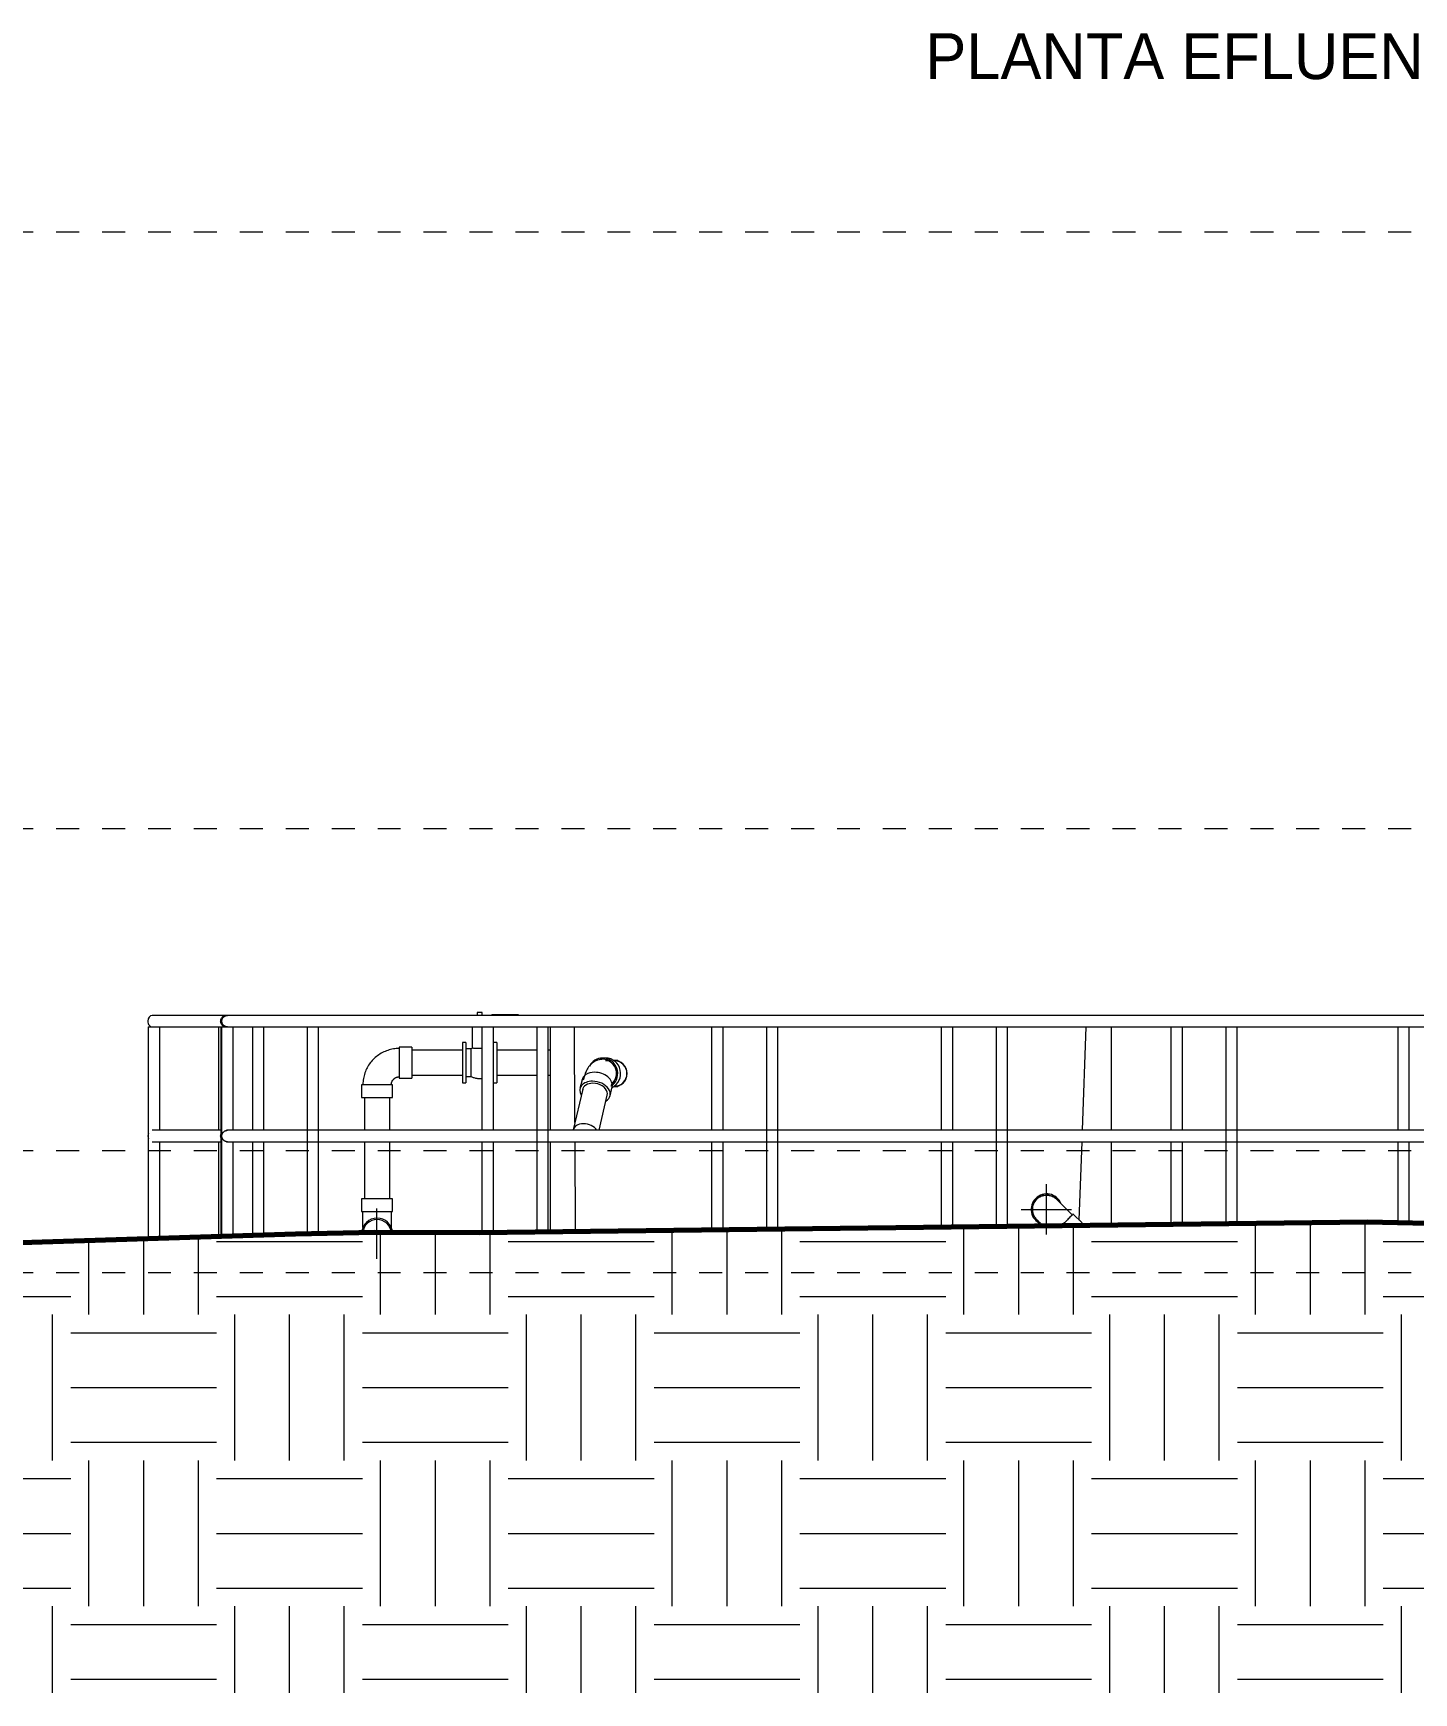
# Model space of a CAD drawing. Header units: metres. Extents: x 3 to 183, y -124 to 10.
# Drawn here: x 60.53 to 66.54, y -2.36 to 4.87 of the extents above; entities that cross this region are included whole.
import ezdxf

# ---------------------------------------------------------------- set-up
doc = ezdxf.new("R2010")
doc.units = ezdxf.units.M
doc.linetypes.add('Centre', pattern=[0.03175, 0.00635, -0.00475, 0.0159, -0.00475])
for name, color, linetype, lineweight in [('A-FLOR-HRAL', 7, 'Continuous', 9), ('A-FLOR-LEVL', 7, 'Continuous', 9), ('A-GENM', 7, 'Continuous', 9), ('C-TOPO', 7, 'Continuous', 9), ('G-ANNO-TEXT', 7, 'Continuous', 9), ('P-PIPE', 7, 'Continuous', 9), ('P-PIPE-CNTR', 7, 'Continuous', 9)]:
    doc.layers.add(name, color=color, linetype=linetype, lineweight=lineweight)
doc.styles.add('Century Gothic_2', font='GOTHIC.TTF', dxfattribs={"height": 0.2})

# ---------------------------------------------------------------- blocks, each defined once
blk = doc.blocks.new('YADRAN_LASQUEMAS_ARQ_MO_000_SITIO_rvt-2-Elevación 01')
at = {"layer": 'C-TOPO', "true_color": 0xaaaaaa}
h = blk.add_hatch(dxfattribs=at)
h.set_pattern_fill('FP_14', color=253, style=0, pattern_type=2)
h.set_pattern_definition([(0, (-92.979, 0), (0.635, 0.635), [0.635, -0.635]), (0, (-92.979, 0.2381), (0.635, 0.635), [0.635, -0.635]), (0, (-92.979, 0.47625), (0.635, 0.635), [0.635, -0.635]), (90, (-92.9, 0.5556), (-0.635, 0.635), [0.635, -0.635]), (90, (-92.661, 0.5556), (-0.635, 0.635), [0.635, -0.635]), (90, (-92.423, 0.5556), (-0.635, 0.635), [0.635, -0.635])])
h.paths.add_polyline_path([(-119.0433, -2.3606), (-96.0812, -2.3606), (-96.0812, 0.087), (-96.2622, 0.087), (-98.6359, -0.1534), (-99.2222, -0.1945), (-100.0958, -0.2552), (-101.3901, -0.2966), (-103.1512, -0.3324), (-103.2774, -0.3389), (-103.3601, -0.3406), (-103.8678, -0.3259), (-105.732, -0.3456), (-106.1847, -0.3332), (-106.9648, -0.3214), (-107.4208, -0.3116), (-111.3007, -0.3573), (-111.7652, -0.3569), (-112.0883, -0.3632), (-113.647, -0.413), (-113.9332, -0.4163), (-114.8635, -0.4301), (-117.4948, -0.5303), (-118.7588, -0.5724), (-119.0433, -0.5832), (-119.0433, -2.3506)])
at = {"layer": 'C-TOPO', "color": 253, "lineweight": 70, "true_color": 0xaaaaaa}
for p, q in [((-111.7434, -0.3565), (-112.0883, -0.3632)), ((-111.2878, -0.3573), (-111.7434, -0.3565)), ((-107.4208, -0.3116), (-111.2878, -0.3573)), ((-106.8492, -0.3239), (-107.4208, -0.3116)), ((-112.0883, -0.3632), (-113.647, -0.413))]:
    blk.add_line(p, q, dxfattribs=at)
at = {"layer": 'C-TOPO', "color": 253, "true_color": 0xaaaaaa}
for p, q in [((-111.7435, -0.3565), (-112.0883, -0.3632)), ((-111.7435, -0.3565), (-111.2878, -0.3573)), ((-107.4208, -0.3116), (-111.2878, -0.3573)), ((-107.4208, -0.3116), (-106.8492, -0.3239)), ((-113.647, -0.413), (-112.0883, -0.3632))]:
    blk.add_line(p, q, dxfattribs=at)
blk = doc.blocks.new('Railing - 2_-V178-Elevación 01')
at = {"layer": 'A-FLOR-HRAL'}
for p, q in [((-112.7299, 0.5385), (-112.7299, -0.3837)), ((-112.7299, 0.5385), (-112.723, 0.5385)), ((-112.723, 0.5385), (-112.6877, 0.5385)), ((-112.6799, 0.0877), (-112.6799, 0.5385)), ((-112.6799, -0.3821), (-112.6799, 0.0394))]:
    blk.add_line(p, q, dxfattribs=at)
blk = doc.blocks.new('Railing - 2_-V179-Elevación 01')
at = {"layer": 'A-FLOR-HRAL'}
for p, q in [((-101.8241, 0.5385), (-101.8241, -0.3055)), ((-101.8241, 0.5385), (-101.7991, 0.5385)), ((-101.7991, 0.5385), (-101.7741, 0.5385)), ((-101.7741, -0.3044), (-101.7741, 0.5385))]:
    blk.add_line(p, q, dxfattribs=at)
blk = doc.blocks.new('Railing - 2_-V180-Elevación 01')
at = {"layer": 'A-FLOR-HRAL'}
for q in [(-112.4139, -0.3736), (-112.4131, 0.5385)]:
    blk.add_line((-112.4139, 0.5385), q, dxfattribs=at)
blk = doc.blocks.new('Railing - 2_-V181-Elevación 01')
at = {"layer": 'A-FLOR-HRAL'}
for q in [(-112.4123, -0.3735), (-112.4115, 0.5385)]:
    blk.add_line((-112.4123, 0.5385), q, dxfattribs=at)
blk = doc.blocks.new('Railing - 2_-V182-Elevación 01')
at = {"layer": 'A-FLOR-HRAL'}
for p, q in [((-112.4107, 0.5385), (-112.4107, -0.3735)), ((-112.4107, 0.5385), (-112.3857, 0.5385)), ((-112.3607, 0.0885), (-112.3607, 0.5385)), ((-112.3607, -0.3719), (-112.3607, 0.0385))]:
    blk.add_line(p, q, dxfattribs=at)
blk = doc.blocks.new('Railing - 2_-V183-Elevación 01')
at = {"layer": 'A-FLOR-HRAL'}
for p, q in [((-112.0384, 0.5385), (-112.0384, -0.3622)), ((-112.0384, 0.5385), (-112.0134, 0.5385)), ((-112.0134, 0.5385), (-111.9884, 0.5385)), ((-111.9884, -0.3612), (-111.9884, 0.5385))]:
    blk.add_line(p, q, dxfattribs=at)
blk = doc.blocks.new('Railing - 2_-V184-Elevación 01')
at = {"layer": 'A-FLOR-HRAL'}
for p, q in [((-111.0384, 0.5385), (-111.0384, -0.3544)), ((-111.0384, 0.5385), (-111.0134, 0.5385)), ((-111.0134, 0.5385), (-110.9884, 0.5385)), ((-110.9884, -0.3538), (-110.9884, 0.5385))]:
    blk.add_line(p, q, dxfattribs=at)
blk = doc.blocks.new('Railing - 2_-V185-Elevación 01')
at = {"layer": 'A-FLOR-HRAL'}
for p, q in [((-110.0384, 0.5385), (-110.0384, -0.3426)), ((-110.0384, 0.5385), (-110.0134, 0.5385)), ((-110.0134, 0.5385), (-109.9884, 0.5385)), ((-109.9884, -0.342), (-109.9884, 0.5385))]:
    blk.add_line(p, q, dxfattribs=at)
blk = doc.blocks.new('Railing - 2_-V186-Elevación 01')
at = {"layer": 'A-FLOR-HRAL'}
for p, q in [((-109.0384, 0.5385), (-109.0384, -0.3307)), ((-109.0384, 0.5385), (-109.0134, 0.5385)), ((-109.0134, 0.5385), (-108.9884, 0.5385)), ((-108.9884, -0.3301), (-108.9884, 0.5385))]:
    blk.add_line(p, q, dxfattribs=at)
blk = doc.blocks.new('Railing - 2_-V187-Elevación 01')
at = {"layer": 'A-FLOR-HRAL'}
for p, q in [((-108.0384, 0.5385), (-108.0384, -0.3189)), ((-108.0384, 0.5385), (-108.0134, 0.5385)), ((-108.0134, 0.5385), (-107.9884, 0.5385)), ((-107.9884, -0.3183), (-107.9884, 0.5385))]:
    blk.add_line(p, q, dxfattribs=at)
blk = doc.blocks.new('Railing - 2_-V188-Elevación 01')
at = {"layer": 'A-FLOR-HRAL'}
for p, q in [((-107.0384, 0.5385), (-107.0384, -0.3198)), ((-107.0384, 0.5385), (-107.0134, 0.5385)), ((-107.0134, 0.5385), (-106.9884, 0.5385)), ((-106.9884, -0.3209), (-106.9884, 0.5385))]:
    blk.add_line(p, q, dxfattribs=at)
blk = doc.blocks.new('Railing - 2_-V189-Elevación 01')
at = {"layer": 'A-FLOR-HRAL'}
for p, q in [((-106.0384, 0.5385), (-106.0384, -0.3372)), ((-106.0384, 0.5385), (-106.0134, 0.5385)), ((-106.0134, 0.5385), (-105.9884, 0.5385)), ((-105.9884, -0.3386), (-105.9884, 0.5385))]:
    blk.add_line(p, q, dxfattribs=at)
blk = doc.blocks.new('Railing - 2_-V190-Elevación 01')
at = {"layer": 'A-FLOR-HRAL'}
for p, q in [((-105.0384, 0.5385), (-105.0384, -0.3383)), ((-105.0384, 0.5385), (-105.0134, 0.5385)), ((-105.0134, 0.5385), (-104.9884, 0.5385)), ((-104.9884, -0.3377), (-104.9884, 0.5385))]:
    blk.add_line(p, q, dxfattribs=at)
blk = doc.blocks.new('Railing - 2_-V191-Elevación 01')
at = {"layer": 'A-FLOR-HRAL'}
for p, q in [((-104.0384, 0.5385), (-104.0384, -0.3277)), ((-104.0384, 0.5385), (-104.0134, 0.5385)), ((-104.0134, 0.5385), (-103.9884, 0.5385)), ((-103.9884, -0.3272), (-103.9884, 0.5385))]:
    blk.add_line(p, q, dxfattribs=at)
blk = doc.blocks.new('Railing - 2_-V192-Elevación 01')
at = {"layer": 'A-FLOR-HRAL'}
for p, q in [((-103.0384, 0.5385), (-103.0384, -0.3301)), ((-103.0384, 0.5385), (-103.0134, 0.5385)), ((-103.0134, 0.5385), (-102.9884, 0.5385)), ((-102.9884, -0.3291), (-102.9884, 0.5385))]:
    blk.add_line(p, q, dxfattribs=at)
blk = doc.blocks.new('Railing - 2_-V193-Elevación 01')
at = {"layer": 'A-FLOR-HRAL'}
for p, q in [((-102.0384, 0.5385), (-102.0384, -0.3098)), ((-102.0384, 0.5385), (-102.0134, 0.5385)), ((-102.0134, 0.5385), (-101.9884, 0.5385)), ((-101.9884, -0.3088), (-101.9884, 0.5385))]:
    blk.add_line(p, q, dxfattribs=at)
blk = doc.blocks.new('Railing - Railing-2142871-Elevación 01')
at = {"layer": 'A-FLOR-HRAL'}
for p, q in [((-112.3897, 0.5885), (-112.7135, 0.5885)), ((-112.3847, 0.5885), (-112.3897, 0.5885)), ((-101.7866, 0.5885), (-112.3847, 0.5885)), ((-101.7866, 0.5635), (-101.7866, 0.5885)), ((-112.7135, 0.5385), (-112.4139, 0.5385)), ((-112.3897, 0.5385), (-112.3847, 0.5385)), ((-112.3847, 0.5385), (-101.7866, 0.5385)), ((-101.7866, 0.5385), (-101.7866, 0.5635)), ((-112.4139, 0.0885), (-112.7135, 0.0885)), ((-112.3847, 0.0885), (-112.3897, 0.0885)), ((-101.7866, 0.0885), (-112.3847, 0.0885)), ((-101.7866, 0.0635), (-101.7866, 0.076)), ((-112.7135, 0.0385), (-112.4139, 0.0385)), ((-112.3897, 0.0385), (-112.3847, 0.0385)), ((-112.3847, 0.0385), (-101.7866, 0.0385)), ((-101.7866, 0.051), (-101.7866, 0.0635))]:
    blk.add_line(p, q, dxfattribs=at)
for centre, start_param, end_param in [((-112.7135, 0.5635), 0, 1.570796), ((-112.7135, 0.5635), 1.570796, 3.141593), ((-112.7135, 0.0635), 1.047198, 1.570796), ((-112.7135, 0.0635), 1.570796, 2.094395)]:
    blk.add_ellipse(centre, major_axis=(0, 0.025), ratio=0.725185, start_param=start_param, end_param=end_param, dxfattribs=at)
for points, knots in [([(-112.4147, 0.5635), (-112.4147, 0.5657), (-112.4141, 0.5701), (-112.4116, 0.5762), (-112.4076, 0.5814), (-112.4032, 0.5848), (-112.3993, 0.5867), (-112.3962, 0.5877), (-112.393, 0.5884), (-112.39, 0.5886), (-112.388, 0.5885), (-112.3872, 0.5884)], [0, 0, 0, 0, 0.0833333, 0.1666667, 0.25, 0.3333333, 0.375, 0.4166667, 0.4583333, 0.5, 0.5321833, 0.5321833, 0.5321833, 0.5321833]), ([(-112.4097, 0.5635), (-112.4097, 0.5657), (-112.4092, 0.569), (-112.4078, 0.5731), (-112.4064, 0.5761), (-112.4049, 0.5783), (-112.4035, 0.58), (-112.402, 0.5816), (-112.4, 0.5834), (-112.3977, 0.5849), (-112.3958, 0.586), (-112.3943, 0.5866), (-112.3927, 0.5872), (-112.3912, 0.5877), (-112.3896, 0.5881), (-112.388, 0.5883), (-112.3864, 0.5885), (-112.3853, 0.5885), (-112.3847, 0.5885)], [0, 0, 0, 0, 0.0833333, 0.125, 0.1666667, 0.2083333, 0.2291667, 0.25, 0.2916667, 0.3333333, 0.3541667, 0.375, 0.3958333, 0.4166667, 0.4375, 0.4583333, 0.4791667, 0.5, 0.5, 0.5, 0.5]), ([(-112.3872, 0.5387), (-112.388, 0.5386), (-112.39, 0.5385), (-112.393, 0.5387), (-112.3962, 0.5393), (-112.3993, 0.5404), (-112.4032, 0.5423), (-112.4076, 0.5456), (-112.4116, 0.5509), (-112.4141, 0.557), (-112.4147, 0.5613), (-112.4147, 0.5635)], [0.4678167, 0.4678167, 0.4678167, 0.4678167, 0.5, 0.5416667, 0.5833333, 0.625, 0.6666667, 0.75, 0.8333333, 0.9166667, 1, 1, 1, 1]), ([(-112.3847, 0.5385), (-112.3853, 0.5385), (-112.3864, 0.5386), (-112.388, 0.5387), (-112.3896, 0.539), (-112.3912, 0.5394), (-112.3927, 0.5398), (-112.3943, 0.5404), (-112.3958, 0.5411), (-112.3972, 0.5419), (-112.3986, 0.5427), (-112.4004, 0.544), (-112.402, 0.5454), (-112.4035, 0.547), (-112.4049, 0.5487), (-112.4064, 0.551), (-112.4078, 0.5539), (-112.4092, 0.5581), (-112.4097, 0.5613), (-112.4097, 0.5635)], [0.5, 0.5, 0.5, 0.5, 0.5208333, 0.5416667, 0.5625, 0.5833333, 0.6041667, 0.625, 0.6458333, 0.6666667, 0.6875, 0.7083333, 0.75, 0.7708333, 0.7916667, 0.8333333, 0.875, 0.9166667, 1, 1, 1, 1]), ([(-112.4097, 0.0635), (-112.4097, 0.0657), (-112.4092, 0.069), (-112.4078, 0.0731), (-112.4064, 0.0761), (-112.4049, 0.0783), (-112.4035, 0.08), (-112.402, 0.0816), (-112.4, 0.0834), (-112.3977, 0.0849), (-112.3958, 0.086), (-112.3943, 0.0866), (-112.3927, 0.0872), (-112.3912, 0.0877), (-112.3896, 0.0881), (-112.388, 0.0883), (-112.3864, 0.0885), (-112.3853, 0.0885), (-112.3847, 0.0885)], [0, 0, 0, 0, 0.0833333, 0.125, 0.1666667, 0.2083333, 0.2291667, 0.25, 0.2916667, 0.3333333, 0.3541667, 0.375, 0.3958333, 0.4166667, 0.4375, 0.4583333, 0.4791667, 0.5, 0.5, 0.5, 0.5]), ([(-112.3847, 0.0385), (-112.3853, 0.0385), (-112.3864, 0.0386), (-112.388, 0.0387), (-112.3896, 0.039), (-112.3912, 0.0394), (-112.3927, 0.0398), (-112.3943, 0.0404), (-112.3958, 0.0411), (-112.3972, 0.0419), (-112.3986, 0.0427), (-112.4004, 0.044), (-112.402, 0.0454), (-112.4035, 0.047), (-112.4049, 0.0487), (-112.4064, 0.051), (-112.4078, 0.0539), (-112.4092, 0.0581), (-112.4097, 0.0613), (-112.4097, 0.0635)], [0.5, 0.5, 0.5, 0.5, 0.5208333, 0.5416667, 0.5625, 0.5833333, 0.6041667, 0.625, 0.6458333, 0.6666667, 0.6875, 0.7083333, 0.75, 0.7708333, 0.7916667, 0.8333333, 0.875, 0.9166667, 1, 1, 1, 1])]:
    blk.add_open_spline(points, degree=3, knots=knots, dxfattribs=at)
for points in [[(-112.4147, 0.0635), (-112.4147, 0.0656), (-112.4144, 0.0677), (-112.4139, 0.0698)], [(-112.4139, 0.0573), (-112.4144, 0.0593), (-112.4147, 0.0614), (-112.4147, 0.0635)]]:
    blk.add_open_spline(points, degree=3, dxfattribs=at)
for name in ['Railing - 2_-V178-Elevación 01', 'Railing - 2_-V180-Elevación 01', 'Railing - 2_-V181-Elevación 01', 'Railing - 2_-V182-Elevación 01', 'Railing - 2_-V183-Elevación 01', 'Railing - 2_-V184-Elevación 01', 'Railing - 2_-V185-Elevación 01', 'Railing - 2_-V186-Elevación 01', 'Railing - 2_-V187-Elevación 01', 'Railing - 2_-V188-Elevación 01', 'Railing - 2_-V189-Elevación 01', 'Railing - 2_-V190-Elevación 01', 'Railing - 2_-V191-Elevación 01', 'Railing - 2_-V192-Elevación 01', 'Railing - 2_-V193-Elevación 01', 'Railing - 2_-V179-Elevación 01']:
    blk.add_blockref(name, (0, 0))
blk = doc.blocks.new('M_RVR_Las Quemas_Estanque 01 Planta lodos - M_RVR_Las Quemas_Estanque 01 Planta lodos-2177055-Elevación 01')
at = {"layer": 'A-GENM', "color": 8, "true_color": 0x808080}
for p, q in [((-110.9805, 0.5385), (-110.9805, 0.0885)), ((-110.8721, 0.1227), (-110.8744, 0.5385)), ((-108.6623, 0.0885), (-108.6462, 0.5385)), ((-108.5357, 0.0885), (-108.5357, 0.5385)), ((-110.9805, 0.4379), (-110.9884, 0.4379)), ((-110.9804, 0.4282), (-110.9804, 0.4194)), ((-110.9884, 0.3279), (-110.9805, 0.3279)), ((-110.9805, 0.0385), (-110.9805, -0.3537)), ((-110.8694, -0.3524), (-110.8716, 0.0385)), ((-108.6764, -0.3021), (-108.6641, 0.0385)), ((-108.5357, -0.3242), (-108.5357, 0.0385))]:
    blk.add_line(p, q, dxfattribs=at)
blk = doc.blocks.new('Plastico - Codo - PL - Codo-2177295-Elevación 01')
at = {"layer": 'P-PIPE'}
for p, q in [((-111.5823, 0.4503), (-111.6373, 0.4503)), ((-111.6373, 0.3155), (-111.5823, 0.3155)), ((-111.8009, 0.2867), (-111.8009, 0.2317)), ((-111.6661, 0.2867), (-111.8009, 0.2867)), ((-111.8009, 0.2317), (-111.6661, 0.2317)), ((-111.6661, 0.2317), (-111.6661, 0.2867))]:
    blk.add_line(p, q, dxfattribs=at)
at = {"layer": 'P-PIPE', "flags": 128}
for points in [[(-111.6373, 0.4447), (-111.6436, 0.4445), (-111.6499, 0.4442), (-111.6562, 0.4435), (-111.6625, 0.4426), (-111.6687, 0.4415), (-111.6748, 0.4401), (-111.681, 0.4385), (-111.687, 0.4366), (-111.6929, 0.4345), (-111.6988, 0.4322), (-111.7046, 0.4296), (-111.7102, 0.4268), (-111.7158, 0.4238), (-111.7212, 0.4205), (-111.7265, 0.4171), (-111.7316, 0.4134), (-111.7366, 0.4095), (-111.7415, 0.4055), (-111.7461, 0.4012), (-111.7506, 0.3968), (-111.7549, 0.3921), (-111.759, 0.3873), (-111.763, 0.3824), (-111.7667, 0.3773), (-111.7702, 0.372), (-111.7735, 0.3667), (-111.7766, 0.3612), (-111.7795, 0.3555), (-111.7821, 0.3498), (-111.7845, 0.3439), (-111.7867, 0.338), (-111.7886, 0.332), (-111.7903, 0.3259), (-111.7918, 0.3198), (-111.793, 0.3135), (-111.7939, 0.3073), (-111.7946, 0.301), (-111.7951, 0.2947), (-111.7953, 0.2884), (-111.7953, 0.2867)], [(-111.6718, 0.2867), (-111.6717, 0.2881), (-111.6717, 0.2895), (-111.6715, 0.2908), (-111.6713, 0.2922), (-111.6711, 0.2935), (-111.6708, 0.2949), (-111.6704, 0.2962), (-111.67, 0.2975), (-111.6696, 0.2988), (-111.669, 0.3001), (-111.6685, 0.3014), (-111.6679, 0.3026), (-111.6672, 0.3038), (-111.6665, 0.305), (-111.6657, 0.3062), (-111.6649, 0.3073), (-111.6641, 0.3084), (-111.6632, 0.3094), (-111.6623, 0.3104), (-111.6613, 0.3114), (-111.6603, 0.3124), (-111.6593, 0.3133), (-111.6582, 0.3141), (-111.6571, 0.3149), (-111.6559, 0.3157), (-111.6547, 0.3164), (-111.6535, 0.3171), (-111.6523, 0.3177), (-111.6511, 0.3183), (-111.6498, 0.3188), (-111.6485, 0.3193), (-111.6472, 0.3197), (-111.6458, 0.3201), (-111.6445, 0.3204), (-111.6432, 0.3207), (-111.6418, 0.3209), (-111.6404, 0.321), (-111.639, 0.3211), (-111.6377, 0.3212), (-111.6373, 0.3212)]]:
    blk.add_lwpolyline(points, dxfattribs=at)
at = {"layer": 'P-PIPE'}
for centre in [(-111.6373, 0.3829), (-111.5823, 0.3829)]:
    blk.add_ellipse(centre, major_axis=(0, 0.0674), ratio=0.000078, start_param=0, end_param=3.141593, dxfattribs=at)
blk = doc.blocks.new('Plastico - Codo - PL - Codo-V215-Elevación 01')
at = {"layer": 'P-PIPE'}
for p, q in [((-111.8009, -0.2103), (-111.8009, -0.2653)), ((-111.7335, -0.2103), (-111.8009, -0.2103)), ((-111.6661, -0.2103), (-111.7335, -0.2103)), ((-111.6661, -0.2653), (-111.6661, -0.2103)), ((-111.8009, -0.2653), (-111.7335, -0.2653)), ((-111.7335, -0.2653), (-111.6661, -0.2653))]:
    blk.add_line(p, q, dxfattribs=at)
at = {"layer": 'P-PIPE', "flags": 128}
for points in [[(-111.7953, -0.335), (-111.7953, -0.3323), (-111.7953, -0.3295), (-111.7953, -0.3266), (-111.7953, -0.3235), (-111.7953, -0.3204), (-111.7953, -0.3172), (-111.7953, -0.314), (-111.7953, -0.3106), (-111.7953, -0.3072), (-111.7953, -0.3037), (-111.7953, -0.3001), (-111.7953, -0.2965), (-111.7953, -0.2928), (-111.7953, -0.2891), (-111.7953, -0.2854), (-111.7953, -0.2816), (-111.7953, -0.2778), (-111.7953, -0.274), (-111.7953, -0.2701), (-111.7953, -0.2663), (-111.7953, -0.2653)], [(-111.6718, -0.2653), (-111.6718, -0.2691), (-111.6718, -0.2729), (-111.6718, -0.2768), (-111.6718, -0.2806), (-111.6718, -0.2844), (-111.6718, -0.2881), (-111.6718, -0.2918), (-111.6718, -0.2955), (-111.6718, -0.2992), (-111.6718, -0.3027), (-111.6718, -0.3062), (-111.6718, -0.3097), (-111.6718, -0.3131), (-111.6718, -0.3164), (-111.6718, -0.3196), (-111.6718, -0.3227), (-111.6718, -0.3258), (-111.6718, -0.3287), (-111.6718, -0.3315), (-111.6718, -0.3343), (-111.6718, -0.336)]]:
    blk.add_lwpolyline(points, dxfattribs=at)
at = {"layer": 'P-PIPE'}
blk.add_ellipse((-111.7335, -0.3615), major_axis=(0, 0.0674), ratio=1, start_param=4.785407, end_param=5.235988, dxfattribs=at)
blk = doc.blocks.new('Plastico - Codo - PL - Codo-V216-Elevación 01')
at = {"layer": 'P-PIPE'}
blk.add_line((-111.7336, -0.2941), (-111.7336, -0.2941), dxfattribs=at)
for major_axis, start_param, end_param in [((0, 0.0674), 6.283185, 7.795422), ((0, 0.0618), 0, 1.50555), ((0, 0.0674), 4.785409, 6.283185), ((0, 0.0617), 4.791738, 6.283186)]:
    blk.add_ellipse((-111.7336, -0.3615), major_axis=major_axis, ratio=1, start_param=start_param, end_param=end_param, dxfattribs=at)
blk = doc.blocks.new('M_Ball Valve - 50-150 mm - 110 mm-2178758-Elevación 01')
at = {"layer": 'P-PIPE'}
for p, q in [((-111.2706, 0.5886), (-111.3036, 0.5886)), ((-111.2981, 0.6007), (-111.2981, 0.5886)), ((-111.2761, 0.6007), (-111.2981, 0.6007)), ((-111.2978, 0.6007), (-111.2981, 0.6007)), ((-111.2761, 0.6007), (-111.2765, 0.6007)), ((-111.2761, 0.5886), (-111.2761, 0.6007)), ((-111.2328, 0.5918), (-111.2362, 0.5884)), ((-111.1172, 0.5918), (-111.2328, 0.5918)), ((-111.1172, 0.5884), (-111.1172, 0.5918)), ((-111.3201, 0.5385), (-111.3201, 0.4457)), ((-111.3471, 0.4709), (-111.3621, 0.4709)), ((-111.3246, 0.4434), (-111.3471, 0.4434)), ((-111.2121, 0.4709), (-111.2267, 0.4709)), ((-111.3621, 0.2949), (-111.3471, 0.2949)), ((-111.3471, 0.3224), (-111.3246, 0.3224)), ((-111.2267, 0.2949), (-111.2121, 0.2949))]:
    blk.add_line(p, q, dxfattribs=at)
at = {"layer": 'P-PIPE', "flags": 128}
for points in [[(-111.3246, 0.4434), (-111.3219, 0.4449), (-111.3201, 0.4457)], [(-111.2767, 0.3135), (-111.2792, 0.3132), (-111.2824, 0.313), (-111.2855, 0.3128), (-111.2886, 0.3128), (-111.2917, 0.3129), (-111.2948, 0.3132), (-111.2979, 0.3136), (-111.301, 0.314), (-111.3041, 0.3147), (-111.3071, 0.3154), (-111.3101, 0.3163), (-111.313, 0.3172), (-111.316, 0.3183), (-111.3188, 0.3195), (-111.3217, 0.3209), (-111.3244, 0.3223), (-111.3246, 0.3224)]]:
    blk.add_lwpolyline(points, dxfattribs=at)
at = {"layer": 'P-PIPE'}
for centre, major_axis, start_param, end_param in [((-111.3621, 0.3829), (0, 0.088), 0, 1.570796), ((-111.3471, 0.3829), (0, 0.088), 0, 1.570796), ((-111.3246, 0.3829), (0, 0.0605), 6.058786, 7.853982), ((-111.2121, 0.3829), (0, 0.088), 0, 1.570796), ((-111.3621, 0.3829), (0, 0.088), 1.570796, 3.141593), ((-111.3471, 0.3829), (0, 0.088), 1.570796, 3.141593), ((-111.3246, 0.3829), (0, 0.0605), 1.570796, 3.365992), ((-111.2121, 0.3829), (0, 0.088), 1.570796, 3.141593)]:
    blk.add_ellipse(centre, major_axis=major_axis, ratio=0.000078, start_param=start_param, end_param=end_param, dxfattribs=at)
blk.add_open_spline([(-111.2763, 0.4449), (-111.278, 0.4448), (-111.2834, 0.4448), (-111.293, 0.4448), (-111.304, 0.445), (-111.3129, 0.4453), (-111.3188, 0.4456), (-111.3201, 0.4457), (-111.3201, 0.4457)], degree=3, knots=[-0.6063792, -0.6063792, -0.6063792, -0.6063792, -0.5555556, -0.4444444, -0.3333333, -0.2222222, -0.1111111, 0, 0, 0, 0], dxfattribs=at)
blk = doc.blocks.new('Plastico - Codo - PL - Codo-2179851-Elevación 01')
at = {"layer": 'P-PIPE'}
for p, q in [((-110.7384, 0.4031), (-110.7514, 0.4031)), ((-110.8411, 0.3088), (-110.8502, 0.2699)), ((-110.719, 0.239), (-110.7099, 0.2779))]:
    blk.add_line(p, q, dxfattribs=at)
at = {"layer": 'P-PIPE', "flags": 128}
for points in [[(-110.7514, 0.3975), (-110.7631, 0.3965), (-110.774, 0.3937), (-110.7836, 0.3897), (-110.7917, 0.3848), (-110.7984, 0.3797), (-110.8039, 0.3744), (-110.8085, 0.3692), (-110.8124, 0.3642), (-110.8157, 0.3592), (-110.8186, 0.3544), (-110.8211, 0.3496), (-110.8233, 0.3448), (-110.8254, 0.3401), (-110.8273, 0.3354), (-110.829, 0.3306), (-110.8306, 0.3257), (-110.8321, 0.3208), (-110.8335, 0.3159), (-110.8348, 0.3108), (-110.8356, 0.3075)], [(-110.7106, 0.2943), (-110.7108, 0.2941), (-110.711, 0.2934), (-110.7115, 0.2924), (-110.712, 0.291), (-110.7126, 0.2892), (-110.7133, 0.2871), (-110.7139, 0.2847), (-110.7146, 0.2821), (-110.7154, 0.2792)]]:
    blk.add_lwpolyline(points, dxfattribs=at)
at = {"layer": 'P-PIPE'}
for centre, major_axis, ratio, start_param, end_param in [((-110.7514, 0.3357), (0, 0.0674), 0.97182, 0, 1.072393), ((-110.7514, 0.3357), (0, 0.0618), 0.97182, 0, 0.349066), ((-110.7514, 0.3357), (0, 0.0674), 0.97182, 3.841425, 6.283185), ((-110.7514, 0.3357), (0, 0.0618), 0.97182, 3.915457, 6.283185), ((-110.7384, 0.3357), (0, 0.0674), 0.97182, 3.58213, 6.283185), ((-110.7846, 0.2545), (-0.0656, 0.0155), 0.68718, 5.042843, 6.875439), ((-110.7755, 0.2934), (-0.0656, 0.0155), 0.68718, 5.042843, 6.35184), ((-110.7846, 0.2545), (-0.0656, 0.0155), 0.68718, 2.533954, 5.042843), ((-110.7755, 0.2934), (-0.0656, 0.0155), 0.68718, 3.141593, 5.042843)]:
    blk.add_ellipse(centre, major_axis=major_axis, ratio=ratio, start_param=start_param, end_param=end_param, dxfattribs=at)
blk = doc.blocks.new('Plastico - Codo - PL - Codo-V217-Elevación 01')
at = {"layer": 'P-PIPE'}
for p, q in [((-108.8182, -0.1882), (-108.8182, -0.1882)), ((-108.6636, -0.3149), (-108.7025, -0.276))]:
    blk.add_line(p, q, dxfattribs=at)
at = {"layer": 'P-PIPE', "flags": 128}
for points in [[(-108.8619, -0.2993), (-108.8636, -0.2975), (-108.8652, -0.2957), (-108.8668, -0.2938), (-108.8683, -0.2918), (-108.8697, -0.2898), (-108.871, -0.2877), (-108.8722, -0.2855), (-108.8734, -0.2833), (-108.8744, -0.2811), (-108.8754, -0.2788), (-108.8763, -0.2765), (-108.8771, -0.2742), (-108.8778, -0.2718), (-108.8784, -0.2694), (-108.8789, -0.267), (-108.8793, -0.2646), (-108.8796, -0.2621), (-108.8798, -0.2597), (-108.8799, -0.2572), (-108.8799, -0.2547), (-108.8799, -0.2523), (-108.8797, -0.2498), (-108.8794, -0.2473), (-108.879, -0.2449), (-108.8785, -0.2425), (-108.878, -0.2401), (-108.8773, -0.2377), (-108.8765, -0.2354), (-108.8757, -0.233), (-108.8747, -0.2308), (-108.8737, -0.2285), (-108.8725, -0.2263), (-108.8713, -0.2242), (-108.87, -0.2221), (-108.8686, -0.22), (-108.8672, -0.218), (-108.8656, -0.2161), (-108.864, -0.2142), (-108.8623, -0.2124), (-108.8619, -0.212)], [(-108.8619, -0.212), (-108.8601, -0.2103), (-108.8582, -0.2086), (-108.8563, -0.2071), (-108.8543, -0.2056), (-108.8523, -0.2042), (-108.8502, -0.2028), (-108.8481, -0.2016), (-108.8459, -0.2005), (-108.8437, -0.1994), (-108.8414, -0.1984), (-108.8391, -0.1975), (-108.8368, -0.1967), (-108.8344, -0.196), (-108.832, -0.1954), (-108.8296, -0.1949), (-108.8271, -0.1945), (-108.8247, -0.1942), (-108.8222, -0.194), (-108.8198, -0.1939), (-108.8173, -0.1939), (-108.8148, -0.194), (-108.8124, -0.1942), (-108.8099, -0.1944), (-108.8075, -0.1948), (-108.805, -0.1953), (-108.8026, -0.1959), (-108.8003, -0.1965), (-108.7979, -0.1973), (-108.7956, -0.1982), (-108.7933, -0.1991), (-108.7911, -0.2002), (-108.7889, -0.2013), (-108.7867, -0.2025), (-108.7846, -0.2038), (-108.7826, -0.2052), (-108.7806, -0.2066), (-108.7787, -0.2082), (-108.7768, -0.2098), (-108.775, -0.2115), (-108.7745, -0.212)], [(-108.7065, -0.28), (-108.7092, -0.2773), (-108.7119, -0.2746), (-108.7146, -0.2719), (-108.7173, -0.2692), (-108.72, -0.2665), (-108.7227, -0.2638), (-108.7253, -0.2612), (-108.7279, -0.2586), (-108.7305, -0.256), (-108.733, -0.2535), (-108.7355, -0.251), (-108.7379, -0.2486), (-108.7403, -0.2462), (-108.7426, -0.2439), (-108.7449, -0.2416), (-108.7471, -0.2394), (-108.7493, -0.2372), (-108.7514, -0.2351), (-108.7534, -0.2331), (-108.7553, -0.2312), (-108.7572, -0.2293), (-108.7589, -0.2276), (-108.7606, -0.2259), (-108.7622, -0.2243), (-108.7637, -0.2228), (-108.7652, -0.2213), (-108.7665, -0.22), (-108.7677, -0.2188), (-108.7689, -0.2176), (-108.7699, -0.2166), (-108.7708, -0.2157), (-108.7717, -0.2148), (-108.7724, -0.2141), (-108.773, -0.2135), (-108.7735, -0.213), (-108.7739, -0.2126), (-108.7743, -0.2122), (-108.7744, -0.2121), (-108.7745, -0.212), (-108.7745, -0.212)], [(-108.8619, -0.2993), (-108.8618, -0.2994), (-108.8616, -0.2995), (-108.8614, -0.2998), (-108.861, -0.3002), (-108.8605, -0.3007), (-108.8599, -0.3012), (-108.8592, -0.3019), (-108.8584, -0.3028), (-108.8575, -0.3037), (-108.8565, -0.3047), (-108.8554, -0.3058), (-108.8542, -0.307), (-108.8529, -0.3083), (-108.8515, -0.3097), (-108.85, -0.3112), (-108.8484, -0.3128), (-108.8467, -0.3144), (-108.845, -0.3162), (-108.8431, -0.318), (-108.8412, -0.3199), (-108.8392, -0.3219), (-108.8372, -0.324), (-108.835, -0.3261), (-108.8329, -0.3283)]]:
    blk.add_lwpolyline(points, dxfattribs=at)
at = {"layer": 'P-PIPE'}
for centre, major_axis, ratio, start_param, end_param in [((-108.8182, -0.2556), (0, 0.0674), 1, 0.785398, 2.753755), ((-108.8182, -0.2556), (0, 0.0618), 1, 0.785398, 2.43449), ((-108.8182, -0.2556), (0, 0.0674), 1, 5.100957, 7.068583), ((-108.8182, -0.2556), (0, 0.0618), 1, 0.087266, 0.785398), ((-108.8182, -0.2556), (0, 0.0618), 1, 5.42053, 6.361764), ((-108.7502, -0.3237), (0.0477, 0.0477), 0.000055, 0.000055, 1.570852), ((-108.7502, -0.3237), (0.0477, 0.0477), 0.000055, 1.570852, 1.649245), ((-108.7113, -0.3626), (0.0477, 0.0477), 0.000055, 0.000055, 0.701515)]:
    blk.add_ellipse(centre, major_axis=major_axis, ratio=ratio, start_param=start_param, end_param=end_param, dxfattribs=at)
blk = doc.blocks.new('Generica - Tapa - GE - Tapa-2180202-Elevación 01')
at = {"layer": 'P-PIPE'}
for p, q in [((-110.6858, 0.3923), (-110.6992, 0.3923)), ((-110.6992, 0.2791), (-110.6858, 0.2791))]:
    blk.add_line(p, q, dxfattribs=at)
for start_param, end_param in [(4.712389, 6.349504), (3.075274, 4.712389)]:
    blk.add_ellipse((-110.6992, 0.3357), major_axis=(0, 0.0566), ratio=0.97182, start_param=start_param, end_param=end_param, dxfattribs=at)
blk = doc.blocks.new('Railing - 2_-V218-Elevación 01')
at = {"layer": 'A-FLOR-HRAL'}
for p, q in [((-112.2767, 0.5385), (-112.2767, 0.0885)), ((-112.2267, 0.0885), (-112.2267, 0.5385)), ((-112.2767, 0.0385), (-112.2767, -0.3692)), ((-112.2267, -0.3676), (-112.2267, 0.0385))]:
    blk.add_line(p, q, dxfattribs=at)
blk = doc.blocks.new('Railing - 2_-V219-Elevación 01')
at = {"layer": 'A-FLOR-HRAL'}
for p, q in [((-111.2767, 0.5385), (-111.2767, 0.0884)), ((-111.2267, 0.0884), (-111.2267, 0.5385)), ((-111.2767, 0.0386), (-111.2767, -0.3572)), ((-111.2267, -0.3566), (-111.2267, 0.0386))]:
    blk.add_line(p, q, dxfattribs=at)
blk = doc.blocks.new('Railing - 2_-V220-Elevación 01')
at = {"layer": 'A-FLOR-HRAL'}
for p, q in [((-110.2767, 0.5385), (-110.2767, 0.0884)), ((-110.2267, 0.0884), (-110.2267, 0.5385)), ((-110.2767, 0.0387), (-110.2767, -0.3454)), ((-110.2267, -0.3448), (-110.2267, 0.0387))]:
    blk.add_line(p, q, dxfattribs=at)
blk = doc.blocks.new('Railing - 2_-V221-Elevación 01')
at = {"layer": 'A-FLOR-HRAL'}
for p, q in [((-109.2767, 0.5385), (-109.2767, 0.0885)), ((-109.2267, 0.0885), (-109.2267, 0.5385)), ((-109.2767, 0.0385), (-109.2767, -0.3335)), ((-109.2267, -0.333), (-109.2267, 0.0385))]:
    blk.add_line(p, q, dxfattribs=at)
blk = doc.blocks.new('Railing - 2_-V222-Elevación 01')
at = {"layer": 'A-FLOR-HRAL'}
for p, q in [((-108.2767, 0.5385), (-108.2767, 0.0885)), ((-108.2267, 0.0885), (-108.2267, 0.5385)), ((-108.2767, 0.0385), (-108.2767, -0.3217)), ((-108.2267, -0.3211), (-108.2267, 0.0385))]:
    blk.add_line(p, q, dxfattribs=at)
blk = doc.blocks.new('Railing - 2_-V223-Elevación 01')
at = {"layer": 'A-FLOR-HRAL'}
for p, q in [((-112.4247, 0.5385), (-112.4247, 0.0885)), ((-112.4247, 0.0385), (-112.4247, -0.3739))]:
    blk.add_line(p, q, dxfattribs=at)
blk = doc.blocks.new('Railing - 2_-V224-Elevación 01')
at = {"layer": 'A-FLOR-HRAL'}
for p, q in [((-107.2892, 0.5385), (-107.2892, 0.0885)), ((-107.2392, 0.0885), (-107.2392, 0.5385)), ((-107.2892, 0.0385), (-107.2892, -0.3144)), ((-107.2392, -0.3155), (-107.2392, 0.0385))]:
    blk.add_line(p, q, dxfattribs=at)
blk = doc.blocks.new('Railing - Railing-2180581-Elevación 01')
at = {"layer": 'A-FLOR-HRAL'}
blk.add_line((-112.3847, 0.5885), (-112.3897, 0.5885), dxfattribs=at)
for start_param, end_param in [(1.135265, 1.570796), (1.570796, 2.006327)]:
    blk.add_ellipse((-112.4122, 0.5635), major_axis=(0, 0.025), ratio=0.000078, start_param=start_param, end_param=end_param, dxfattribs=at)
for name in ['Railing - 2_-V223-Elevación 01', 'Railing - 2_-V218-Elevación 01', 'Railing - 2_-V219-Elevación 01', 'Railing - 2_-V220-Elevación 01', 'Railing - 2_-V221-Elevación 01', 'Railing - 2_-V222-Elevación 01', 'Railing - 2_-V224-Elevación 01']:
    blk.add_blockref(name, (0, 0))

msp = doc.modelspace()

# ---------------------------------------------------------------- linework, layer by layer
at = {"layer": 'A-FLOR-LEVL', "color": 253, "linetype": 'Centre', "true_color": 0xaaaaaa}
for p, q in [((54.4283, 4), (96.9164, 4)), ((54.4283, 1.4024), (96.9164, 1.4024)), ((54.4283, 0), (96.9164, 0)), ((54.4283, -0.5305), (95.6464, -0.5305))]:
    msp.add_line(p, q, dxfattribs=at)
at = {"layer": 'P-PIPE'}
for p, q in [((62.3971, 0.4379), (62.1769, 0.4379)), ((62.721, 0.4379), (62.5471, 0.4379)), ((63.0442, 0.3907), (63.0208, 0.3907)), ((63.0601, 0.3907), (63.0579, 0.3907)), ((62.1769, 0.3279), (62.3971, 0.3279)), ((62.5471, 0.3279), (62.7208, 0.3279)), ((61.9707, 0.2317), (61.9707, 0.0885)), ((62.0807, 0.0885), (62.0807, 0.2317)), ((62.9211, 0.2671), (62.8795, 0.0906)), ((62.992, 0.0884), (63.0281, 0.2419)), ((63.0579, 0.2807), (63.0601, 0.2807)), ((61.9707, 0.0385), (61.9707, -0.2103)), ((62.0807, -0.2103), (62.0807, 0.0385)), ((65.0895, -0.3264), (65.0868, -0.3237))]:
    msp.add_line(p, q, dxfattribs=at)
for centre, major_axis, ratio, start_param, end_param in [((63.0601, 0.3357), (0, 0.055), 0.97182, 4.712389, 6.283185), ((62.9746, 0.2545), (-0.0535, 0.0126), 0.68718, 5.042843, 6.35184), ((62.9746, 0.2545), (-0.0535, 0.0126), 0.68718, 3.472047, 5.042843), ((63.0601, 0.3357), (0, 0.055), 0.97182, 3.141593, 4.712389), ((62.9746, 0.2545), (-0.0535, 0.0126), 0.68718, 3.141593, 3.472047), ((62.933, 0.078), (-0.0535, 0.0126), 0.68718, 5.042843, 6.341684), ((62.933, 0.078), (-0.0535, 0.0126), 0.68718, 3.744113, 5.042843)]:
    msp.add_ellipse(centre, major_axis=major_axis, ratio=ratio, start_param=start_param, end_param=end_param, dxfattribs=at)
at = {"layer": 'P-PIPE-CNTR'}
for p, q in [((64.9399, -0.3656), (64.9399, -0.1456)), ((62.0245, -0.4715), (62.0245, -0.2515)), ((64.8299, -0.2556), (65.0499, -0.2556)), ((61.9145, -0.3615), (62.1345, -0.3615))]:
    msp.add_line(p, q, dxfattribs=at)

# ---------------------------------------------------------------- block references
at = {"lineweight": 5}
msp.add_blockref('YADRAN_LASQUEMAS_ARQ_MO_000_SITIO_rvt-2-Elevación 01', (173.7592, 0), dxfattribs=at)
at = {"layer": 'A-FLOR-HRAL'}
for name in ['Railing - Railing-2142871-Elevación 01', 'Railing - Railing-2180581-Elevación 01']:
    msp.add_blockref(name, (173.7592, 0), dxfattribs=at)
at = {"layer": 'A-GENM', "color": 8, "true_color": 0x808080}
msp.add_blockref('M_RVR_Las Quemas_Estanque 01 Planta lodos - M_RVR_Las Quemas_Estanque 01 Planta lodos-2177055-Elevación 01', (173.7592, 0), dxfattribs=at)
at = {"layer": 'P-PIPE'}
for name in ['M_Ball Valve - 50-150 mm - 110 mm-2178758-Elevación 01', 'Plastico - Codo - PL - Codo-2177295-Elevación 01', 'Plastico - Codo - PL - Codo-2179851-Elevación 01', 'Generica - Tapa - GE - Tapa-2180202-Elevación 01', 'Plastico - Codo - PL - Codo-V215-Elevación 01', 'Plastico - Codo - PL - Codo-V217-Elevación 01', 'Plastico - Codo - PL - Codo-V216-Elevación 01']:
    msp.add_blockref(name, (173.7592, 0), dxfattribs=at)

# ---------------------------------------------------------------- texts
at = {"layer": 'G-ANNO-TEXT', "insert": (64.413, 4.8652), "char_height": 0.2, "width": 2.829957, "attachment_point": 1, "style": 'Century Gothic_2'}
msp.add_mtext('PLANTA EFLUENTE', dxfattribs=at)

doc.saveas('drawing.dxf')
